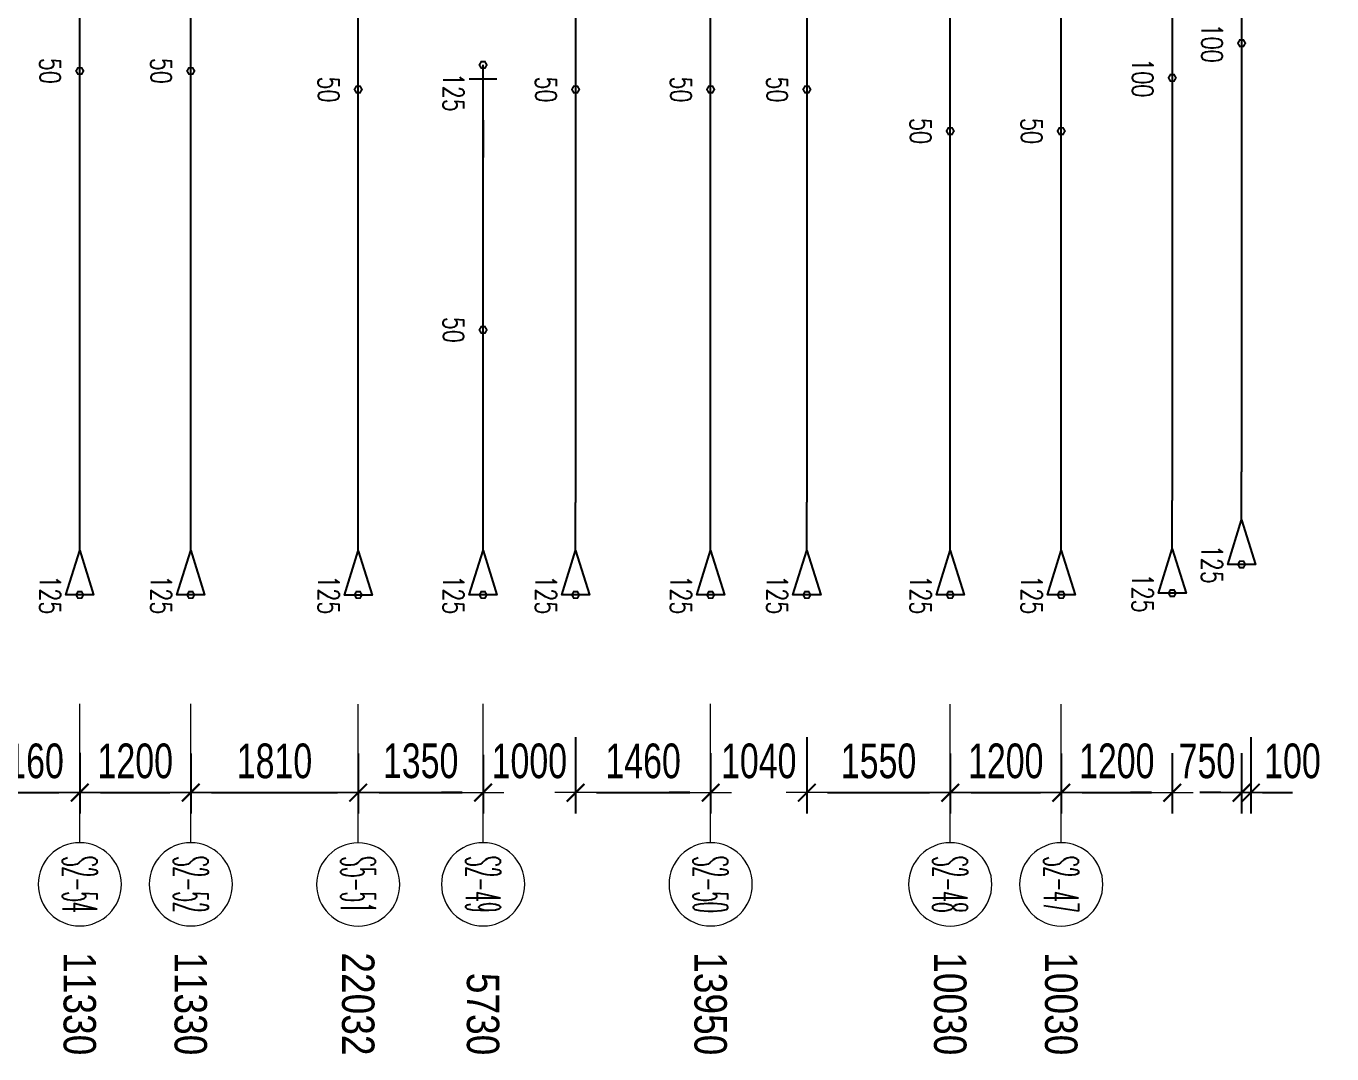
# Model space of a CAD drawing. Header units: millimetres. Extents: x 131629 to 591045, y -24154 to 44091.
# Drawn here: x 556810 to 570926, y 3307 to 14419 of the extents above; entities that cross this region are included whole.
import ezdxf
from ezdxf.enums import TextEntityAlignment as Align

# ---------------------------------------------------------------- set-up
doc = ezdxf.new("R2010")
doc.units = ezdxf.units.MM
doc.layers.get('0').update_dxf_attribs({"lineweight": 20})
doc.layers.get('Defpoints').update_dxf_attribs({"color": 151, "lineweight": 9})
doc.layers.add('ARES_TAG', color=3, linetype='Continuous')
doc.layers.add('NDC_S_TENDON', color=10, linetype='Continuous')
doc.layers.add('Current_plane_Column', color=7, linetype='Continuous', true_color=0x4b00ff)
doc.layers.add('NDC_LCAP', color=87, linetype='Continuous', plot=False)
for name, color, linetype, lineweight in [('NDC_S-ANNO', 7, 'Continuous', 20), ('NDC_S-TENDON', 6, 'Continuous', 35), ('NDC_S_DIM', 1, 'Continuous', 15), ('NDC_S_SYMBOL', 1, 'Continuous', 15)]:
    doc.layers.add(name, color=color, linetype=linetype, lineweight=lineweight)
doc.styles.add('ARES_BIGTEXT', font='VHARIALN.TTF')
doc.styles.add('ARES_ROMANS_0.36', font='romans.shx', dxfattribs={"width": 0.36, "bigfont": 'vns.shx'})
doc.styles.add('ARIAL', font='arial.ttf', dxfattribs={"width": 0.7})
doc.styles.add('NDC_ANNO', font='', dxfattribs={"width": 0.8})
doc.styles.get('NDC_ANNO').set_extended_font_data('Dotum')
doc.dimstyles.new('NDC_dim_150', dxfattribs={"dimscale": 150, "dimtxt": 2.5, "dimasz": 1.5, "dimexe": 1.5, "dimexo": 2.5, "dimgap": 1, "dimtad": 1, "dimdec": 0, "dimzin": 0, "dimdsep": 46, "dimtxsty": 'ARIAL', "dimblk": 'DIMMARK', "dimcen": 0.09, "dimdle": 1.2, "dimclrd": 1, "dimclre": 1, "dimclrt": 3, "dimadec": 0, "dimazin": 0, "dimtfac": 1, "dimtdec": 0, "dimtix": 1, "dimtofl": 0, "dimtmove": 0, "dimatfit": 3, "dimfxl": 4, "dimfxlon": 1, "dimtolj": 1, "dimtzin": 0, "dimarcsym": 0})

# ---------------------------------------------------------------- blocks, each defined once
blk = doc.blocks.new('*U329')
at = {"layer": 'NDC_S_SYMBOL', "color": 3}
blk.add_line((-5023, 0), (-3523, 0), dxfattribs=at)
blk.add_circle((-5473, 0), 450, dxfattribs=at)
at = {"layer": 'NDC_S_TENDON'}
for p, q in [((3236, -150), (3236, 150)), ((-1344, 0), (-1248, 0)), ((-1248, 0), (2787, 0)), ((2787, 0), (2386, 0)), ((2386, 0), (3386, 0))]:
    blk.add_line(p, q, dxfattribs=at)
blk.add_lwpolyline([(-1864, 0), (-2344, 150), (-2344, -150), (-1864, 0), (-1344, 0)], dxfattribs=at)
at = {"layer": 'ARES_TAG', "style": 'ARES_ROMANS_0.36', "width": 0.36}
blk.add_attdef('S3', text='', height=375, dxfattribs=at).set_placement((-5473, 0), align=Align.MIDDLE_CENTER)
at = {"layer": 'NDC_LCAP', "style": 'ARES_BIGTEXT'}
blk.add_attdef('L', text='', height=350, dxfattribs=at).set_placement((-6204, 0), align=Align.MIDDLE_RIGHT)
blk = doc.blocks.new('*U315')
at = {"layer": 'NDC_S_SYMBOL', "color": 3}
blk.add_line((-7323, 0), (-5823, 0), dxfattribs=at)
blk.add_circle((-7773, 0), 450, dxfattribs=at)
at = {"layer": 'NDC_S_TENDON'}
for p, q in [((6536, -150), (6536, 150)), ((-3644, 0), (-3144, 0)), ((-3144, 0), (2787, 0)), ((2787, 0), (5686, 0)), ((5686, 0), (6686, 0))]:
    blk.add_line(p, q, dxfattribs=at)
blk.add_lwpolyline([(-4164, 0), (-4644, 150), (-4644, -150), (-4164, 0), (-3644, 0)], dxfattribs=at)
at = {"layer": 'ARES_TAG', "style": 'ARES_ROMANS_0.36', "width": 0.36}
blk.add_attdef('S3', text='', height=375, dxfattribs=at).set_placement((-7773, 0), align=Align.MIDDLE_CENTER)
at = {"layer": 'NDC_LCAP', "style": 'ARES_BIGTEXT'}
blk.add_attdef('L', text='', height=350, dxfattribs=at).set_placement((-8504, 0), align=Align.MIDDLE_RIGHT)
blk = doc.blocks.new('*U326')
at = {"layer": 'NDC_S_SYMBOL', "color": 3}
blk.add_line((-7323, 0), (-5823, 0), dxfattribs=at)
blk.add_circle((-7773, 0), 450, dxfattribs=at)
at = {"layer": 'NDC_S_TENDON'}
for p, q in [((9156, -150), (9156, 150)), ((-3644, 0), (-3144, 0)), ((-3144, 0), (2787, 0)), ((2787, 0), (8306, 0)), ((8306, 0), (9306, 0))]:
    blk.add_line(p, q, dxfattribs=at)
blk.add_lwpolyline([(-4164, 0), (-4644, 150), (-4644, -150), (-4164, 0), (-3644, 0)], dxfattribs=at)
at = {"layer": 'ARES_TAG', "style": 'ARES_ROMANS_0.36', "width": 0.36}
blk.add_attdef('S3', text='', height=375, dxfattribs=at).set_placement((-7773, 0), align=Align.MIDDLE_CENTER)
at = {"layer": 'NDC_LCAP', "style": 'ARES_BIGTEXT'}
blk.add_attdef('L', text='', height=350, dxfattribs=at).set_placement((-8504, 0), align=Align.MIDDLE_RIGHT)
blk = doc.blocks.new('*U323')
at = {"layer": 'NDC_S_TENDON'}
blk.add_line((2787, 0), (25216, 0), dxfattribs=at)
blk.add_lwpolyline([(25736, 0), (26216, 150), (26216, -150), (25736, 0), (25216, 0)], dxfattribs=at)
at = {"layer": 'ARES_TAG', "style": 'ARES_ROMANS_0.36', "width": 0.36}
blk.add_attdef('S3', text='', height=375, dxfattribs=at).set_placement((-7773, 0), align=Align.MIDDLE_CENTER)
at = {"layer": 'NDC_LCAP', "style": 'ARES_BIGTEXT'}
blk.add_attdef('L', text='', height=350, dxfattribs=at).set_placement((-8504, 0), align=Align.MIDDLE_RIGHT)
blk = doc.blocks.new('*U328')
at = {"layer": 'NDC_S_TENDON'}
blk.add_line((2787, 0), (25216, 0), dxfattribs=at)
blk.add_lwpolyline([(25736, 0), (26216, 150), (26216, -150), (25736, 0), (25216, 0)], dxfattribs=at)
at = {"layer": 'ARES_TAG', "style": 'ARES_ROMANS_0.36', "width": 0.36}
blk.add_attdef('S3', text='', height=375, dxfattribs=at).set_placement((-7736, 0), align=Align.MIDDLE_CENTER)
at = {"layer": 'NDC_LCAP', "style": 'ARES_BIGTEXT'}
blk.add_attdef('L', text='', height=350, dxfattribs=at).set_placement((-8467, 0), align=Align.MIDDLE_RIGHT)
blk = doc.blocks.new('*U327')
at = {"layer": 'NDC_S_TENDON'}
blk.add_line((2787, 0), (25216, 0), dxfattribs=at)
blk.add_lwpolyline([(25736, 0), (26216, 150), (26216, -150), (25736, 0), (25216, 0)], dxfattribs=at)
at = {"layer": 'ARES_TAG', "style": 'ARES_ROMANS_0.36', "width": 0.36}
blk.add_attdef('S3', text='', height=375, dxfattribs=at).set_placement((-7113, 0), align=Align.MIDDLE_CENTER)
at = {"layer": 'NDC_LCAP', "style": 'ARES_BIGTEXT'}
blk.add_attdef('L', text='', height=350, dxfattribs=at).set_placement((-7844, 0), align=Align.MIDDLE_RIGHT)
blk = doc.blocks.new('*U332')
at = {"layer": 'NDC_S_SYMBOL', "color": 3}
blk.add_line((-9324, 0), (-7824, 0), dxfattribs=at)
blk.add_circle((-9774, 0), 450, dxfattribs=at)
at = {"layer": 'NDC_S_TENDON'}
for p, q in [((3236, -150), (3236, 150)), ((-5644, 0), (-3144, 0)), ((-3144, 0), (2787, 0)), ((2787, 0), (2386, 0)), ((2386, 0), (3386, 0))]:
    blk.add_line(p, q, dxfattribs=at)
blk.add_lwpolyline([(-6164, 0), (-6644, 150), (-6644, -150), (-6164, 0), (-5644, 0)], dxfattribs=at)
at = {"layer": 'ARES_TAG', "style": 'ARES_ROMANS_0.36', "width": 0.36}
blk.add_attdef('S3', text='', height=375, dxfattribs=at).set_placement((-9774, 0), align=Align.MIDDLE_CENTER)
at = {"layer": 'NDC_LCAP', "style": 'ARES_BIGTEXT'}
blk.add_attdef('L', text='', height=350, dxfattribs=at).set_placement((-10505, 0), align=Align.MIDDLE_RIGHT)
blk = doc.blocks.new('*U333')
at = {"layer": 'NDC_S_SYMBOL', "color": 3}
blk.add_line((-7323, 0), (-5823, 0), dxfattribs=at)
blk.add_circle((-7773, 0), 450, dxfattribs=at)
at = {"layer": 'NDC_S_TENDON'}
for p, q in [((-3644, 0), (-3144, 0)), ((-3144, 0), (2787, 0))]:
    blk.add_line(p, q, dxfattribs=at)
blk.add_lwpolyline([(-4164, 0), (-4644, 150), (-4644, -150), (-4164, 0), (-3644, 0)], dxfattribs=at)
at = {"layer": 'ARES_TAG', "style": 'ARES_ROMANS_0.36', "width": 0.36}
blk.add_attdef('S3', text='', height=375, dxfattribs=at).set_placement((-7773, 0), align=Align.MIDDLE_CENTER)
at = {"layer": 'NDC_LCAP', "style": 'ARES_BIGTEXT'}
blk.add_attdef('L', text='', height=350, dxfattribs=at).set_placement((-8504, 0), align=Align.MIDDLE_RIGHT)
blk = doc.blocks.new('TDX')
at = {"rotation": 270}
for name, p in [('*U323', (180150, 24986, 61)), ('*U323', (182650, 24987, 63)), ('*U328', (186600, 25005, 2875)), ('*U327', (187350, 25316, 2875))]:
    blk.add_blockref(name, p, dxfattribs=at)
ref = blk.add_blockref('*U333', (177800, 3412, 2917), dxfattribs=dict(xscale=-1, rotation=270))
ref.add_attrib('L', '22032', dxfattribs={"layer": 'NDC_LCAP', "height": 350, "rotation": 270, "style": 'ARES_BIGTEXT'}).set_placement((177800, -6210, 2917), align=Align.MIDDLE_RIGHT)
ref.add_attrib('S3', 'S5-51', dxfattribs={"layer": 'ARES_TAG', "height": 375, "rotation": 270, "style": 'ARES_ROMANS_0.36', "width": 0.36}).set_placement((177800, -4362, 2917), align=Align.MIDDLE_CENTER)
ref = blk.add_blockref('*U326', (181610, 3414, 2875), dxfattribs=dict(xscale=-1, rotation=270))
ref.add_attrib('L', '13950', dxfattribs={"layer": 'NDC_LCAP', "height": 350, "rotation": 270, "style": 'ARES_BIGTEXT'}).set_placement((181610, -6208, 2875), align=Align.MIDDLE_RIGHT)
ref.add_attrib('S3', 'S2-50', dxfattribs={"layer": 'ARES_TAG', "height": 375, "rotation": 270, "style": 'ARES_ROMANS_0.36', "width": 0.36}).set_placement((181610, -4360, 2875), align=Align.MIDDLE_CENTER)
ref = blk.add_blockref('*U315', (174790, 3414, 5726), dxfattribs=dict(xscale=-1, rotation=270))
ref.add_attrib('L', '11330', dxfattribs={"layer": 'NDC_LCAP', "height": 350, "rotation": 270, "style": 'ARES_BIGTEXT'}).set_placement((174790, -6208, 5726), align=Align.MIDDLE_RIGHT)
ref.add_attrib('S3', 'S2-54', dxfattribs={"layer": 'ARES_TAG', "height": 375, "rotation": 270, "style": 'ARES_ROMANS_0.36', "width": 0.36}).set_placement((174790, -4360, 5726), align=Align.MIDDLE_CENTER)
ref = blk.add_blockref('*U315', (175990, 3414, 2851), dxfattribs=dict(xscale=-1, rotation=270))
ref.add_attrib('L', '11330', dxfattribs={"layer": 'NDC_LCAP', "height": 350, "rotation": 270, "style": 'ARES_BIGTEXT'}).set_placement((175990, -6208, 2851), align=Align.MIDDLE_RIGHT)
ref.add_attrib('S3', 'S2-52', dxfattribs={"layer": 'ARES_TAG', "height": 375, "rotation": 270, "style": 'ARES_ROMANS_0.36', "width": 0.36}).set_placement((175990, -4360, 2851), align=Align.MIDDLE_CENTER)
ref = blk.add_blockref('*U332', (184200, 5414, 2875), dxfattribs=dict(xscale=-1, rotation=270))
ref.add_attrib('L', '10030', dxfattribs={"layer": 'NDC_LCAP', "height": 350, "rotation": 270, "style": 'ARES_BIGTEXT'}).set_placement((184200, -6208, 2875), align=Align.MIDDLE_RIGHT)
ref.add_attrib('S3', 'S2-48', dxfattribs={"layer": 'ARES_TAG', "height": 375, "rotation": 270, "style": 'ARES_ROMANS_0.36', "width": 0.36}).set_placement((184200, -4360, 2875), align=Align.MIDDLE_CENTER)
ref = blk.add_blockref('*U332', (185400, 5414, 2875), dxfattribs=dict(xscale=-1, rotation=270))
ref.add_attrib('L', '10030', dxfattribs={"layer": 'NDC_LCAP', "height": 350, "rotation": 270, "style": 'ARES_BIGTEXT'}).set_placement((185400, -6208, 2875), align=Align.MIDDLE_RIGHT)
ref.add_attrib('S3', 'S2-47', dxfattribs={"layer": 'ARES_TAG', "height": 375, "rotation": 270, "style": 'ARES_ROMANS_0.36', "width": 0.36}).set_placement((185400, -4360, 2875), align=Align.MIDDLE_CENTER)
ref = blk.add_blockref('*U329', (179150, 1114, 2875), dxfattribs=dict(xscale=-1, rotation=270))
ref.add_attrib('L', '5730', dxfattribs={"layer": 'NDC_LCAP', "height": 350, "rotation": 270, "style": 'ARES_BIGTEXT'}).set_placement((179150, -6208, 2875), align=Align.MIDDLE_RIGHT)
ref.add_attrib('S3', 'S2-49', dxfattribs={"layer": 'ARES_TAG', "height": 375, "rotation": 270, "style": 'ARES_ROMANS_0.36', "width": 0.36}).set_placement((179150, -4360, 2875), align=Align.MIDDLE_CENTER)
blk = doc.blocks.new('TDY')
at = {"layer": 'NDC_S-TENDON', "linetype": 'Continuous'}
for points, elevation in [([(61240, 4735, 20, 20, 0), (61220, 4770, 20, 20, 0), (61180, 4770, 20, 20, 0), (61160, 4735, 20, 20, 0), (61180, 4700, 20, 20, 0), (61220, 4700, 20, 20, 0)], 2500), ([(61240, 4735, 20, 20, 0), (61220, 4770, 20, 20, 0), (61180, 4770, 20, 20, 0), (61160, 4735, 20, 20, 0), (61180, 4700, 20, 20, 0), (61220, 4700, 20, 20, 0)], 2500), ([(53040, 4500, 20, 20, 0), (53020, 4535, 20, 20, 0), (52980, 4535, 20, 20, 0), (52960, 4500, 20, 20, 0), (52980, 4465, 20, 20, 0), (53020, 4465, 20, 20, 0)], 2875), ([(53040, 4500, 20, 20, 0), (53020, 4535, 20, 20, 0), (52980, 4535, 20, 20, 0), (52960, 4500, 20, 20, 0), (52980, 4465, 20, 20, 0), (53020, 4465, 20, 20, 0)], 2875), ([(48680, 4435, 20, 20, 0), (48660, 4469, 20, 20, 0), (48620, 4469, 20, 20, 0), (48600, 4435, 20, 20, 0), (48620, 4400, 20, 20, 0), (48660, 4400, 20, 20, 0)], 2800), ([(48680, 4435, 20, 20, 0), (48660, 4469, 20, 20, 0), (48620, 4469, 20, 20, 0), (48600, 4435, 20, 20, 0), (48620, 4400, 20, 20, 0), (48660, 4400, 20, 20, 0)], 2800), ([(49880, 4435, 20, 20, 0), (49860, 4469, 20, 20, 0), (49820, 4469, 20, 20, 0), (49800, 4435, 20, 20, 0), (49820, 4400, 20, 20, 0), (49860, 4400, 20, 20, 0)], 2800), ([(49880, 4435, 20, 20, 0), (49860, 4469, 20, 20, 0), (49820, 4469, 20, 20, 0), (49800, 4435, 20, 20, 0), (49820, 4400, 20, 20, 0), (49860, 4400, 20, 20, 0)], 2800), ([(60490, 4360, 20, 20, 0), (60470, 4395, 20, 20, 0), (60430, 4395, 20, 20, 0), (60410, 4360, 20, 20, 0), (60430, 4325, 20, 20, 0), (60470, 4325, 20, 20, 0)], 2500), ([(60490, 4360, 20, 20, 0), (60470, 4395, 20, 20, 0), (60430, 4395, 20, 20, 0), (60410, 4360, 20, 20, 0), (60430, 4325, 20, 20, 0), (60470, 4325, 20, 20, 0)], 2500), ([(51690, 4235, 20, 20, 0), (51670, 4270, 20, 20, 0), (51630, 4270, 20, 20, 0), (51610, 4235, 20, 20, 0), (51630, 4200, 20, 20, 0), (51670, 4200, 20, 20, 0)], 2800), ([(51690, 4235, 20, 20, 0), (51670, 4270, 20, 20, 0), (51630, 4270, 20, 20, 0), (51610, 4235, 20, 20, 0), (51630, 4200, 20, 20, 0), (51670, 4200, 20, 20, 0)], 2800), ([(54040, 4235, 20, 20, 0), (54020, 4270, 20, 20, 0), (53980, 4270, 20, 20, 0), (53960, 4235, 20, 20, 0), (53980, 4200, 20, 20, 0), (54020, 4200, 20, 20, 0)], -14), ([(54040, 4235, 20, 20, 0), (54020, 4270, 20, 20, 0), (53980, 4270, 20, 20, 0), (53960, 4235, 20, 20, 0), (53980, 4200, 20, 20, 0), (54020, 4200, 20, 20, 0)], -14), ([(55500, 4235, 20, 20, 0), (55480, 4270, 20, 20, 0), (55440, 4270, 20, 20, 0), (55420, 4235, 20, 20, 0), (55440, 4200, 20, 20, 0), (55480, 4200, 20, 20, 0)], 2800), ([(55500, 4235, 20, 20, 0), (55480, 4270, 20, 20, 0), (55440, 4270, 20, 20, 0), (55420, 4235, 20, 20, 0), (55440, 4200, 20, 20, 0), (55480, 4200, 20, 20, 0)], 2800), ([(56540, 4235, 20, 20, 0), (56520, 4270, 20, 20, 0), (56480, 4270, 20, 20, 0), (56460, 4235, 20, 20, 0), (56480, 4200, 20, 20, 0), (56520, 4200, 20, 20, 0)], -12), ([(56540, 4235, 20, 20, 0), (56520, 4270, 20, 20, 0), (56480, 4270, 20, 20, 0), (56460, 4235, 20, 20, 0), (56480, 4200, 20, 20, 0), (56520, 4200, 20, 20, 0)], -12), ([(58090, 3785, 20, 20, 0), (58070, 3820, 20, 20, 0), (58030, 3820, 20, 20, 0), (58010, 3785, 20, 20, 0), (58030, 3750, 20, 20, 0), (58070, 3750, 20, 20, 0)], 2800), ([(58090, 3785, 20, 20, 0), (58070, 3820, 20, 20, 0), (58030, 3820, 20, 20, 0), (58010, 3785, 20, 20, 0), (58030, 3750, 20, 20, 0), (58070, 3750, 20, 20, 0)], 2800), ([(59290, 3785, 20, 20, 0), (59270, 3820, 20, 20, 0), (59230, 3820, 20, 20, 0), (59210, 3785, 20, 20, 0), (59230, 3750, 20, 20, 0), (59270, 3750, 20, 20, 0)], 2800), ([(59290, 3785, 20, 20, 0), (59270, 3820, 20, 20, 0), (59230, 3820, 20, 20, 0), (59210, 3785, 20, 20, 0), (59230, 3750, 20, 20, 0), (59270, 3750, 20, 20, 0)], 2800), ([(53040, 1635, 20, 20, 0), (53020, 1670, 20, 20, 0), (52980, 1670, 20, 20, 0), (52960, 1635, 20, 20, 0), (52980, 1600, 20, 20, 0), (53020, 1600, 20, 20, 0)], 2800), ([(53040, 1635, 20, 20, 0), (53020, 1670, 20, 20, 0), (52980, 1670, 20, 20, 0), (52960, 1635, 20, 20, 0), (52980, 1600, 20, 20, 0), (53020, 1600, 20, 20, 0)], 2800), ([(61240, -900, 20, 20, 0), (61220, -865, 20, 20, 0), (61180, -865, 20, 20, 0), (61160, -900, 20, 20, 0), (61180, -935, 20, 20, 0), (61220, -935, 20, 20, 0)], 2875), ([(61240, -900, 20, 20, 0), (61220, -865, 20, 20, 0), (61180, -865, 20, 20, 0), (61160, -900, 20, 20, 0), (61180, -935, 20, 20, 0), (61220, -935, 20, 20, 0)], 2875), ([(48680, -1230, 20, 20, 0), (48660, -1196, 20, 20, 0), (48620, -1196, 20, 20, 0), (48600, -1230, 20, 20, 0), (48620, -1265, 20, 20, 0), (48660, -1265, 20, 20, 0)], 2875), ([(48680, -1230, 20, 20, 0), (48660, -1196, 20, 20, 0), (48620, -1196, 20, 20, 0), (48600, -1230, 20, 20, 0), (48620, -1265, 20, 20, 0), (48660, -1265, 20, 20, 0)], 2875), ([(49880, -1230, 20, 20, 0), (49860, -1196, 20, 20, 0), (49820, -1196, 20, 20, 0), (49800, -1230, 20, 20, 0), (49820, -1265, 20, 20, 0), (49860, -1265, 20, 20, 0)], 2875), ([(49880, -1230, 20, 20, 0), (49860, -1196, 20, 20, 0), (49820, -1196, 20, 20, 0), (49800, -1230, 20, 20, 0), (49820, -1265, 20, 20, 0), (49860, -1265, 20, 20, 0)], 2875), ([(51690, -1230, 20, 20, 0), (51670, -1195, 20, 20, 0), (51630, -1195, 20, 20, 0), (51610, -1230, 20, 20, 0), (51630, -1265, 20, 20, 0), (51670, -1265, 20, 20, 0)], 2875), ([(51690, -1230, 20, 20, 0), (51670, -1195, 20, 20, 0), (51630, -1195, 20, 20, 0), (51610, -1230, 20, 20, 0), (51630, -1265, 20, 20, 0), (51670, -1265, 20, 20, 0)], 2875), ([(53040, -1230, 20, 20, 0), (53020, -1195, 20, 20, 0), (52980, -1195, 20, 20, 0), (52960, -1230, 20, 20, 0), (52980, -1265, 20, 20, 0), (53020, -1265, 20, 20, 0)], 2875), ([(53040, -1230, 20, 20, 0), (53020, -1195, 20, 20, 0), (52980, -1195, 20, 20, 0), (52960, -1230, 20, 20, 0), (52980, -1265, 20, 20, 0), (53020, -1265, 20, 20, 0)], 2875), ([(54040, -1230, 20, 20, 0), (54020, -1195, 20, 20, 0), (53980, -1195, 20, 20, 0), (53960, -1230, 20, 20, 0), (53980, -1265, 20, 20, 0), (54020, -1265, 20, 20, 0)], 61), ([(54040, -1230, 20, 20, 0), (54020, -1195, 20, 20, 0), (53980, -1195, 20, 20, 0), (53960, -1230, 20, 20, 0), (53980, -1265, 20, 20, 0), (54020, -1265, 20, 20, 0)], 61), ([(55500, -1230, 20, 20, 0), (55480, -1195, 20, 20, 0), (55440, -1195, 20, 20, 0), (55420, -1230, 20, 20, 0), (55440, -1265, 20, 20, 0), (55480, -1265, 20, 20, 0)], 2875), ([(55500, -1230, 20, 20, 0), (55480, -1195, 20, 20, 0), (55440, -1195, 20, 20, 0), (55420, -1230, 20, 20, 0), (55440, -1265, 20, 20, 0), (55480, -1265, 20, 20, 0)], 2875), ([(56540, -1230, 20, 20, 0), (56520, -1195, 20, 20, 0), (56480, -1195, 20, 20, 0), (56460, -1230, 20, 20, 0), (56480, -1265, 20, 20, 0), (56520, -1265, 20, 20, 0)], 63), ([(56540, -1230, 20, 20, 0), (56520, -1195, 20, 20, 0), (56480, -1195, 20, 20, 0), (56460, -1230, 20, 20, 0), (56480, -1265, 20, 20, 0), (56520, -1265, 20, 20, 0)], 63), ([(58090, -1230, 20, 20, 0), (58070, -1195, 20, 20, 0), (58030, -1195, 20, 20, 0), (58010, -1230, 20, 20, 0), (58030, -1265, 20, 20, 0), (58070, -1265, 20, 20, 0)], 2875), ([(58090, -1230, 20, 20, 0), (58070, -1195, 20, 20, 0), (58030, -1195, 20, 20, 0), (58010, -1230, 20, 20, 0), (58030, -1265, 20, 20, 0), (58070, -1265, 20, 20, 0)], 2875), ([(59290, -1230, 20, 20, 0), (59270, -1195, 20, 20, 0), (59230, -1195, 20, 20, 0), (59210, -1230, 20, 20, 0), (59230, -1265, 20, 20, 0), (59270, -1265, 20, 20, 0)], 2875), ([(59290, -1230, 20, 20, 0), (59270, -1195, 20, 20, 0), (59230, -1195, 20, 20, 0), (59210, -1230, 20, 20, 0), (59230, -1265, 20, 20, 0), (59270, -1265, 20, 20, 0)], 2875), ([(60490, -1211, 20, 20, 0), (60470, -1177, 20, 20, 0), (60430, -1177, 20, 20, 0), (60410, -1211, 20, 20, 0), (60430, -1246, 20, 20, 0), (60470, -1246, 20, 20, 0)], 2875), ([(60490, -1211, 20, 20, 0), (60470, -1177, 20, 20, 0), (60430, -1177, 20, 20, 0), (60410, -1211, 20, 20, 0), (60430, -1246, 20, 20, 0), (60470, -1246, 20, 20, 0)], 2875)]:
    blk.add_lwpolyline(points, format="xyseb", close=True, dxfattribs=dict(at, elevation=elevation))
at = {"layer": 'NDC_S-ANNO', "linetype": 'Continuous', "char_height": 225, "attachment_point": 5, "rotation": 270, "line_spacing_factor": 0.75, "style": 'NDC_ANNO'}
for s, insert in [('\\FSTANDARD.shx;100', (60880, 4735, 2500)), ('\\FSTANDARD.shx;50', (48320, 4435, 2800)), ('\\FSTANDARD.shx;50', (49520, 4435, 2800)), ('\\FSTANDARD.shx;100', (60130, 4360, 2500)), ('\\FSTANDARD.shx;50', (51330, 4235, 2800)), ('\\FSTANDARD.shx;125', (52680, 4203, 2875)), ('\\FSTANDARD.shx;50', (53680, 4235, -14)), ('\\FSTANDARD.shx;50', (55140, 4235, 2800)), ('\\FSTANDARD.shx;50', (56180, 4235, -12)), ('\\FSTANDARD.shx;50', (57730, 3785, 2800)), ('\\FSTANDARD.shx;50', (58930, 3785, 2800)), ('\\FSTANDARD.shx;50', (52680, 1635, 2800)), ('\\FSTANDARD.shx;125', (60880, -900, 2875)), ('\\FSTANDARD.shx;125', (48320, -1230, 2875)), ('\\FSTANDARD.shx;125', (49520, -1230, 2875)), ('\\FSTANDARD.shx;125', (51330, -1230, 2875)), ('\\FSTANDARD.shx;125', (52680, -1230, 2875)), ('\\FSTANDARD.shx;125', (53680, -1230, 61)), ('\\FSTANDARD.shx;125', (55140, -1230, 2875)), ('\\FSTANDARD.shx;125', (56180, -1230, 63)), ('\\FSTANDARD.shx;125', (57730, -1230, 2875)), ('\\FSTANDARD.shx;125', (58930, -1230, 2875)), ('\\FSTANDARD.shx;125', (60130, -1211, 2875))]:
    blk.add_mtext(s, dxfattribs=dict(at, insert=insert))
blk = doc.blocks.new('DIMMARK')
at = {"layer": 'NDC_S_DIM', "color": 1}
blk.add_line((-1.5, 0), (1, 0), dxfattribs=at)
at = {"layer": 'NDC_S_DIM', "color": 2, "const_width": 0.1}
blk.add_lwpolyline([(-0.424, -0.424), (0.424, 0.424)], dxfattribs=at)
blk = doc.blocks.new('*D137')
at = {"layer": 'Defpoints', "color": 0, "ltscale": 100, "transparency": 16777216}
for p in [(556230, 9567, 2801), (557390, 9482, 2801), (557390, 6132)]:
    blk.add_point(p, dxfattribs=at)
at = {"layer": 'NDC_S_DIM', "color": 1, "lineweight": -2, "ltscale": 100, "transparency": 16777216}
for p, q in [((556230, 6562), (556230, 5907)), ((557390, 6556), (557390, 5907)), ((556455, 6132), (557165, 6132))]:
    blk.add_line(p, q, dxfattribs=at)
at = {"layer": 'NDC_S_DIM', "color": 1, "lineweight": -2, "ltscale": 100, "transparency": 16777216, "xscale": 225, "yscale": 225, "zscale": 225, "rotation": 180}
blk.add_blockref('DIMMARK', (556230, 6132), dxfattribs=at)
at = {"layer": 'NDC_S_DIM', "color": 1, "lineweight": -2, "ltscale": 100, "transparency": 16777216, "xscale": 225, "yscale": 225, "zscale": 225}
blk.add_blockref('DIMMARK', (557390, 6132), dxfattribs=at)
at = {"layer": 'NDC_S_DIM', "color": 3, "ltscale": 100, "transparency": 16777216, "insert": (556810, 6473), "char_height": 375, "attachment_point": 5, "style": 'ARIAL'}
blk.add_mtext('\\A1;1160', dxfattribs=at)
blk = doc.blocks.new('*D138')
at = {"layer": 'Defpoints', "color": 0, "ltscale": 100, "transparency": 16777216}
for p in [(558590, 9482, 2801), (560400, 9567, 2875), (560400, 6132)]:
    blk.add_point(p, dxfattribs=at)
at = {"layer": 'NDC_S_DIM', "color": 1, "lineweight": -2, "ltscale": 100, "transparency": 16777216}
for p, q in [((558590, 6556), (558590, 5907)), ((560400, 6556), (560400, 5907)), ((558815, 6132), (560175, 6132))]:
    blk.add_line(p, q, dxfattribs=at)
at = {"layer": 'NDC_S_DIM', "color": 1, "lineweight": -2, "ltscale": 100, "transparency": 16777216, "xscale": 225, "yscale": 225, "zscale": 225, "rotation": 180}
blk.add_blockref('DIMMARK', (558590, 6132), dxfattribs=at)
at = {"layer": 'NDC_S_DIM', "color": 1, "lineweight": -2, "ltscale": 100, "transparency": 16777216, "xscale": 225, "yscale": 225, "zscale": 225}
blk.add_blockref('DIMMARK', (560400, 6132), dxfattribs=at)
at = {"layer": 'NDC_S_DIM', "color": 3, "ltscale": 100, "transparency": 16777216, "insert": (559495, 6473), "char_height": 375, "attachment_point": 5, "style": 'ARIAL'}
blk.add_mtext('\\A1;1810', dxfattribs=at)
blk = doc.blocks.new('*D139')
at = {"layer": 'Defpoints', "color": 0, "ltscale": 100, "transparency": 16777216}
for p in [(560400, 9567, 2875), (561750, 9335, 2875), (561750, 6132)]:
    blk.add_point(p, dxfattribs=at)
at = {"layer": 'NDC_S_DIM', "color": 1, "lineweight": -2, "ltscale": 100, "transparency": 16777216}
for p, q in [((560400, 6556), (560400, 5907)), ((561750, 6539), (561750, 5907)), ((560625, 6132), (561525, 6132))]:
    blk.add_line(p, q, dxfattribs=at)
at = {"layer": 'NDC_S_DIM', "color": 1, "lineweight": -2, "ltscale": 100, "transparency": 16777216, "xscale": 225, "yscale": 225, "zscale": 225, "rotation": 180}
blk.add_blockref('DIMMARK', (560400, 6132), dxfattribs=at)
at = {"layer": 'NDC_S_DIM', "color": 1, "lineweight": -2, "ltscale": 100, "transparency": 16777216, "xscale": 225, "yscale": 225, "zscale": 225}
blk.add_blockref('DIMMARK', (561750, 6132), dxfattribs=at)
at = {"layer": 'NDC_S_DIM', "color": 3, "ltscale": 100, "transparency": 16777216, "insert": (561075, 6474), "char_height": 375, "attachment_point": 5, "style": 'ARIAL'}
blk.add_mtext('\\A1;1350', dxfattribs=at)
blk = doc.blocks.new('*D140')
at = {"layer": 'Defpoints', "color": 0, "ltscale": 100, "transparency": 16777216}
for p in [(562750, 9567, 61), (561750, 9335, 2875), (562750, 6132)]:
    blk.add_point(p, dxfattribs=at)
at = {"layer": 'NDC_S_DIM', "color": 1, "lineweight": -2, "ltscale": 100, "transparency": 16777216}
for p, q in [((562750, 6732), (562750, 5907)), ((561750, 6539), (561750, 5907)), ((561525, 6132), (561300, 6132)), ((562975, 6132), (563200, 6132))]:
    blk.add_line(p, q, dxfattribs=at)
at = {"layer": 'NDC_S_DIM', "color": 1, "lineweight": -2, "ltscale": 100, "transparency": 16777216, "xscale": 225, "yscale": 225, "zscale": 225}
blk.add_blockref('DIMMARK', (561750, 6132), dxfattribs=at)
at = {"layer": 'NDC_S_DIM', "color": 1, "lineweight": -2, "ltscale": 100, "transparency": 16777216, "xscale": 225, "yscale": 225, "zscale": 225, "rotation": 180}
blk.add_blockref('DIMMARK', (562750, 6132), dxfattribs=at)
at = {"layer": 'NDC_S_DIM', "color": 3, "ltscale": 100, "transparency": 16777216, "insert": (562250, 6473), "char_height": 375, "attachment_point": 5, "style": 'ARIAL'}
blk.add_mtext('\\A1;1000', dxfattribs=at)
blk = doc.blocks.new('*D124')
at = {"layer": 'Defpoints', "color": 0, "ltscale": 100, "transparency": 16777216}
for p in [(562750, 9567, 61), (564210, 9542, 2804), (564210, 6132)]:
    blk.add_point(p, dxfattribs=at)
at = {"layer": 'NDC_S_DIM', "color": 1, "lineweight": -2, "ltscale": 100, "transparency": 16777216}
for p, q in [((562750, 6732), (562750, 5907)), ((564210, 6560), (564210, 5907)), ((562975, 6132), (563985, 6132))]:
    blk.add_line(p, q, dxfattribs=at)
at = {"layer": 'NDC_S_DIM', "color": 1, "lineweight": -2, "ltscale": 100, "transparency": 16777216, "xscale": 225, "yscale": 225, "zscale": 225, "rotation": 180}
blk.add_blockref('DIMMARK', (562750, 6132), dxfattribs=at)
at = {"layer": 'NDC_S_DIM', "color": 1, "lineweight": -2, "ltscale": 100, "transparency": 16777216, "xscale": 225, "yscale": 225, "zscale": 225}
blk.add_blockref('DIMMARK', (564210, 6132), dxfattribs=at)
at = {"layer": 'NDC_S_DIM', "color": 3, "ltscale": 100, "transparency": 16777216, "insert": (563480, 6473), "char_height": 375, "attachment_point": 5, "style": 'ARIAL'}
blk.add_mtext('\\A1;1460', dxfattribs=at)
blk = doc.blocks.new('*D125')
at = {"layer": 'Defpoints', "color": 0, "ltscale": 100, "transparency": 16777216}
for p in [(564210, 9542, 2804), (565250, 9567, 63), (565250, 6132)]:
    blk.add_point(p, dxfattribs=at)
at = {"layer": 'NDC_S_DIM', "color": 1, "lineweight": -2, "ltscale": 100, "transparency": 16777216}
for p, q in [((565250, 6732), (565250, 5907)), ((564210, 6560), (564210, 5907)), ((563985, 6132), (563760, 6132)), ((565475, 6132), (565700, 6132))]:
    blk.add_line(p, q, dxfattribs=at)
at = {"layer": 'NDC_S_DIM', "color": 1, "lineweight": -2, "ltscale": 100, "transparency": 16777216, "xscale": 225, "yscale": 225, "zscale": 225}
blk.add_blockref('DIMMARK', (564210, 6132), dxfattribs=at)
at = {"layer": 'NDC_S_DIM', "color": 1, "lineweight": -2, "ltscale": 100, "transparency": 16777216, "xscale": 225, "yscale": 225, "zscale": 225, "rotation": 180}
blk.add_blockref('DIMMARK', (565250, 6132), dxfattribs=at)
at = {"layer": 'NDC_S_DIM', "color": 3, "ltscale": 100, "transparency": 16777216, "insert": (564730, 6473), "char_height": 375, "attachment_point": 5, "style": 'ARIAL'}
blk.add_mtext('\\A1;1040', dxfattribs=at)
blk = doc.blocks.new('*D126')
at = {"layer": 'Defpoints', "color": 0, "ltscale": 100, "transparency": 16777216}
for p in [(565250, 9567, 63), (566800, 9567, 2875), (566800, 6132)]:
    blk.add_point(p, dxfattribs=at)
at = {"layer": 'NDC_S_DIM', "color": 1, "lineweight": -2, "ltscale": 100, "transparency": 16777216}
for p, q in [((565250, 6732), (565250, 5907)), ((566800, 6556), (566800, 5907)), ((565475, 6132), (566575, 6132))]:
    blk.add_line(p, q, dxfattribs=at)
at = {"layer": 'NDC_S_DIM', "color": 1, "lineweight": -2, "ltscale": 100, "transparency": 16777216, "xscale": 225, "yscale": 225, "zscale": 225, "rotation": 180}
blk.add_blockref('DIMMARK', (565250, 6132), dxfattribs=at)
at = {"layer": 'NDC_S_DIM', "color": 1, "lineweight": -2, "ltscale": 100, "transparency": 16777216, "xscale": 225, "yscale": 225, "zscale": 225}
blk.add_blockref('DIMMARK', (566800, 6132), dxfattribs=at)
at = {"layer": 'NDC_S_DIM', "color": 3, "ltscale": 100, "transparency": 16777216, "insert": (566025, 6473), "char_height": 375, "attachment_point": 5, "style": 'ARIAL'}
blk.add_mtext('\\A1;1550', dxfattribs=at)
blk = doc.blocks.new('*D127')
at = {"layer": 'Defpoints', "color": 0, "ltscale": 100, "transparency": 16777216}
for p in [(566800, 9567, 2875), (568000, 9567, 2875), (568000, 6132)]:
    blk.add_point(p, dxfattribs=at)
at = {"layer": 'NDC_S_DIM', "color": 1, "lineweight": -2, "ltscale": 100, "transparency": 16777216}
for p, q in [((566800, 6556), (566800, 5907)), ((568000, 6556), (568000, 5907)), ((567025, 6132), (567775, 6132))]:
    blk.add_line(p, q, dxfattribs=at)
at = {"layer": 'NDC_S_DIM', "color": 1, "lineweight": -2, "ltscale": 100, "transparency": 16777216, "xscale": 225, "yscale": 225, "zscale": 225, "rotation": 180}
blk.add_blockref('DIMMARK', (566800, 6132), dxfattribs=at)
at = {"layer": 'NDC_S_DIM', "color": 1, "lineweight": -2, "ltscale": 100, "transparency": 16777216, "xscale": 225, "yscale": 225, "zscale": 225}
blk.add_blockref('DIMMARK', (568000, 6132), dxfattribs=at)
at = {"layer": 'NDC_S_DIM', "color": 3, "ltscale": 100, "transparency": 16777216, "insert": (567400, 6473), "char_height": 375, "attachment_point": 5, "style": 'ARIAL'}
blk.add_mtext('\\A1;1200', dxfattribs=at)
blk = doc.blocks.new('*D128')
at = {"layer": 'Defpoints', "color": 0, "ltscale": 100, "transparency": 16777216}
for p in [(568000, 9567, 2875), (569200, 9585, 2875), (569200, 6132)]:
    blk.add_point(p, dxfattribs=at)
at = {"layer": 'NDC_S_DIM', "color": 1, "lineweight": -2, "ltscale": 100, "transparency": 16777216}
for p, q in [((568000, 6556), (568000, 5907)), ((569200, 6557), (569200, 5907)), ((568225, 6132), (568975, 6132))]:
    blk.add_line(p, q, dxfattribs=at)
at = {"layer": 'NDC_S_DIM', "color": 1, "lineweight": -2, "ltscale": 100, "transparency": 16777216, "xscale": 225, "yscale": 225, "zscale": 225, "rotation": 180}
blk.add_blockref('DIMMARK', (568000, 6132), dxfattribs=at)
at = {"layer": 'NDC_S_DIM', "color": 1, "lineweight": -2, "ltscale": 100, "transparency": 16777216, "xscale": 225, "yscale": 225, "zscale": 225}
blk.add_blockref('DIMMARK', (569200, 6132), dxfattribs=at)
at = {"layer": 'NDC_S_DIM', "color": 3, "ltscale": 100, "transparency": 16777216, "insert": (568600, 6473), "char_height": 375, "attachment_point": 5, "style": 'ARIAL'}
blk.add_mtext('\\A1;1200', dxfattribs=at)
blk = doc.blocks.new('*D129')
at = {"layer": 'Defpoints', "color": 0, "ltscale": 100, "transparency": 16777216}
for p in [(569950, 9609, 2875), (569200, 9585, 2875), (569950, 6132)]:
    blk.add_point(p, dxfattribs=at)
at = {"layer": 'NDC_S_DIM', "color": 1, "lineweight": -2, "ltscale": 100, "transparency": 16777216}
for p, q in [((569200, 6557), (569200, 5907)), ((569950, 6559), (569950, 5907)), ((568975, 6132), (568750, 6132)), ((570175, 6132), (570400, 6132))]:
    blk.add_line(p, q, dxfattribs=at)
at = {"layer": 'NDC_S_DIM', "color": 1, "lineweight": -2, "ltscale": 100, "transparency": 16777216, "xscale": 225, "yscale": 225, "zscale": 225}
blk.add_blockref('DIMMARK', (569200, 6132), dxfattribs=at)
at = {"layer": 'NDC_S_DIM', "color": 1, "lineweight": -2, "ltscale": 100, "transparency": 16777216, "xscale": 225, "yscale": 225, "zscale": 225, "rotation": 180}
blk.add_blockref('DIMMARK', (569950, 6132), dxfattribs=at)
at = {"layer": 'NDC_S_DIM', "color": 3, "ltscale": 100, "transparency": 16777216, "insert": (569575, 6473), "char_height": 375, "attachment_point": 5, "style": 'ARIAL'}
blk.add_mtext('\\A1;750', dxfattribs=at)
blk = doc.blocks.new('*D130')
at = {"layer": 'Defpoints', "color": 0, "ltscale": 100, "transparency": 16777216}
for p in [(569950, 9609, 2875), (570050, 9603), (570050, 6132)]:
    blk.add_point(p, dxfattribs=at)
at = {"layer": 'NDC_S_DIM', "color": 1, "lineweight": -2, "ltscale": 100, "transparency": 16777216}
for p, q in [((570050, 6732), (570050, 5907)), ((569950, 6559), (569950, 5907)), ((569725, 6132), (569500, 6132)), ((570275, 6132), (570500, 6132))]:
    blk.add_line(p, q, dxfattribs=at)
at = {"layer": 'NDC_S_DIM', "color": 1, "lineweight": -2, "ltscale": 100, "transparency": 16777216, "xscale": 225, "yscale": 225, "zscale": 225}
blk.add_blockref('DIMMARK', (569950, 6132), dxfattribs=at)
at = {"layer": 'NDC_S_DIM', "color": 1, "lineweight": -2, "ltscale": 100, "transparency": 16777216, "xscale": 225, "yscale": 225, "zscale": 225, "rotation": 180}
blk.add_blockref('DIMMARK', (570050, 6132), dxfattribs=at)
at = {"layer": 'NDC_S_DIM', "color": 3, "ltscale": 100, "transparency": 16777216, "insert": (570500, 6473), "char_height": 375, "attachment_point": 5, "style": 'ARIAL'}
blk.add_mtext('\\A1;100', dxfattribs=at)
blk = doc.blocks.new('*D159')
at = {"layer": 'Defpoints', "color": 0, "ltscale": 100, "transparency": 16777216}
for p in [(557390, 9567, 2801), (558590, 9482, 2801), (558590, 6132)]:
    blk.add_point(p, dxfattribs=at)
at = {"layer": 'NDC_S_DIM', "color": 1, "lineweight": -2, "ltscale": 100, "transparency": 16777216}
for p, q in [((557390, 6562), (557390, 5907)), ((558590, 6556), (558590, 5907)), ((557615, 6132), (558365, 6132))]:
    blk.add_line(p, q, dxfattribs=at)
at = {"layer": 'NDC_S_DIM', "color": 1, "lineweight": -2, "ltscale": 100, "transparency": 16777216, "xscale": 225, "yscale": 225, "zscale": 225, "rotation": 180}
blk.add_blockref('DIMMARK', (557390, 6132), dxfattribs=at)
at = {"layer": 'NDC_S_DIM', "color": 1, "lineweight": -2, "ltscale": 100, "transparency": 16777216, "xscale": 225, "yscale": 225, "zscale": 225}
blk.add_blockref('DIMMARK', (558590, 6132), dxfattribs=at)
at = {"layer": 'NDC_S_DIM', "color": 3, "ltscale": 100, "transparency": 16777216, "insert": (557990, 6473), "char_height": 375, "attachment_point": 5, "style": 'ARIAL'}
blk.add_mtext('\\A1;1200', dxfattribs=at)

msp = doc.modelspace()

# ---------------------------------------------------------------- block references
at = {"layer": 'Current_plane_Column'}
for name, p in [('TDX', (382600, 9500)), ('TDY', (508750, 9500))]:
    msp.add_blockref(name, p, dxfattribs=at)

# ---------------------------------------------------------------- dimensions: what is measured, and where the dimension line sits
at = {"layer": 'NDC_S_DIM', "ltscale": 100}
for base, p1, p2, picture, middle in [((569950, 6132), (569200, 9585.4, 2875), (569950, 9608.7, 2875), '*D129', (569575, 6473.4)), ((557390, 6132), (556230, 9566.9, 2801), (557390, 9482.5, 2800.7), '*D137', (556810, 6473.4)), ((558590, 6132), (557390, 9566.9, 2801), (558590, 9482.5, 2800.7), '*D159', (557990, 6473.4)), ((560400, 6132), (558590, 9482.5, 2800.7), (560400, 9566.7, 2875), '*D138', (559495, 6473.4)), ((561750, 6132), (560400, 9566.7, 2875), (561750, 9335, 2875), '*D139', (561075, 6473.6)), ((562750, 6132), (561750, 9335, 2875), (562750, 9566.7, 61.5), '*D140', (562250, 6473.4)), ((564210, 6132), (562750, 9566.7, 61.5), (564210, 9541.7, 2804.3), '*D124', (563480, 6473.4)), ((565249.8, 6132), (564210, 9541.7, 2804.3), (565249.8, 9566.7, 63.4), '*D125', (564729.9, 6473.4)), ((566800, 6132), (565249.8, 9566.7, 63.4), (566800, 9566.7, 2875), '*D126', (566024.9, 6473.4)), ((568000, 6132), (566800, 9566.7, 2875), (568000, 9566.7, 2875), '*D127', (567400, 6473.4)), ((569200, 6132), (568000, 9566.7, 2875), (569200, 9585.4, 2875), '*D128', (568600, 6473.4))]:
    dim = msp.add_linear_dim(base=base, p1=p1, p2=p2, dimstyle='NDC_dim_150', override={"dimtmove": 1}, dxfattribs=at)
    dim.commit()
    dim.dimension.update_dxf_attribs({"geometry": picture, "text_midpoint": middle})
dim = msp.add_linear_dim(base=(570050, 6132), p1=(569950, 9608.7, 2875), p2=(570050, 9602.7), dimstyle='NDC_dim_150', override={"dimtmove": 1}, dxfattribs=at)
dim.commit()
dim.dimension.update_dxf_attribs({"geometry": '*D130', "text_midpoint": (570500, 6132), "dimtype": 160})

doc.saveas('drawing.dxf')
